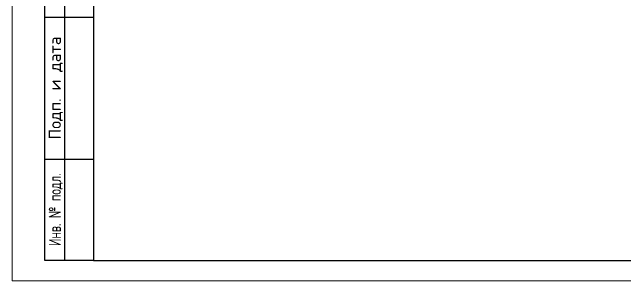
# Model space of a CAD drawing. Extents: x -965262 to 1142518, y -357520 to 71675.
# Drawn here: x 396718 to 411818, y -240088 to -233469 of the extents above; entities that cross this region are included whole.
import ezdxf
from ezdxf.enums import TextEntityAlignment as Align

# ---------------------------------------------------------------- set-up
doc = ezdxf.new("R2010")
doc.units = 0
doc.header["$LTSCALE"] = 10
doc.layers.get('0').update_dxf_attribs({"linetype": 'CONTINUOUS', "lineweight": 30})
doc.styles.add('GOST 2.304', font='isocpeur.ttf', dxfattribs={"width": 0.75, "height": 250})

msp = doc.modelspace()

# ---------------------------------------------------------------- linework, layer by layer
for p, q in [((397517.6, -239587.8, 9801.8), (397517.6, -231087.8, 9801.8)), ((398017.6, -239587.8, 9801.8), (398017.6, -231087.8, 9801.8)), ((397517.6, -233587.8, 9801.8), (398717.6, -233587.8, 9801.8)), ((397517.6, -237087.8, 9801.8), (398717.6, -237087.8, 9801.8)), ((398717.6, -239587.8, 9801.8), (397517.6, -239587.8, 9801.8))]:
    msp.add_line(p, q)
at = {"lineweight": 15, "elevation": 9801.8}
msp.add_lwpolyline([(456167.6, -240087.8), (456167.6, -198037.8), (396717.6, -198037.8), (396717.6, -240087.8)], close=True, dxfattribs=at)
at = {"elevation": 9801.8}
msp.add_lwpolyline([(455667.6, -239587.8), (455667.6, -198537.8), (398717.6, -198537.8), (398717.6, -239587.8)], close=True, dxfattribs=at)

# ---------------------------------------------------------------- texts
at = {"lineweight": 25, "style": 'GOST 2.304'}
msp.add_text('Подп. и дата', height=300, rotation=90, dxfattribs=at).set_placement((397767.6, -235337.8, 9801.8), align=Align.MIDDLE_CENTER)
at = {"lineweight": 25, "style": 'GOST 2.304', "width": 0.7}
msp.add_text('Инв. № подл.', height=300, rotation=90, dxfattribs=at).set_placement((397767.6, -238337.8, 9801.8), align=Align.MIDDLE_CENTER)

doc.saveas('drawing.dxf')
